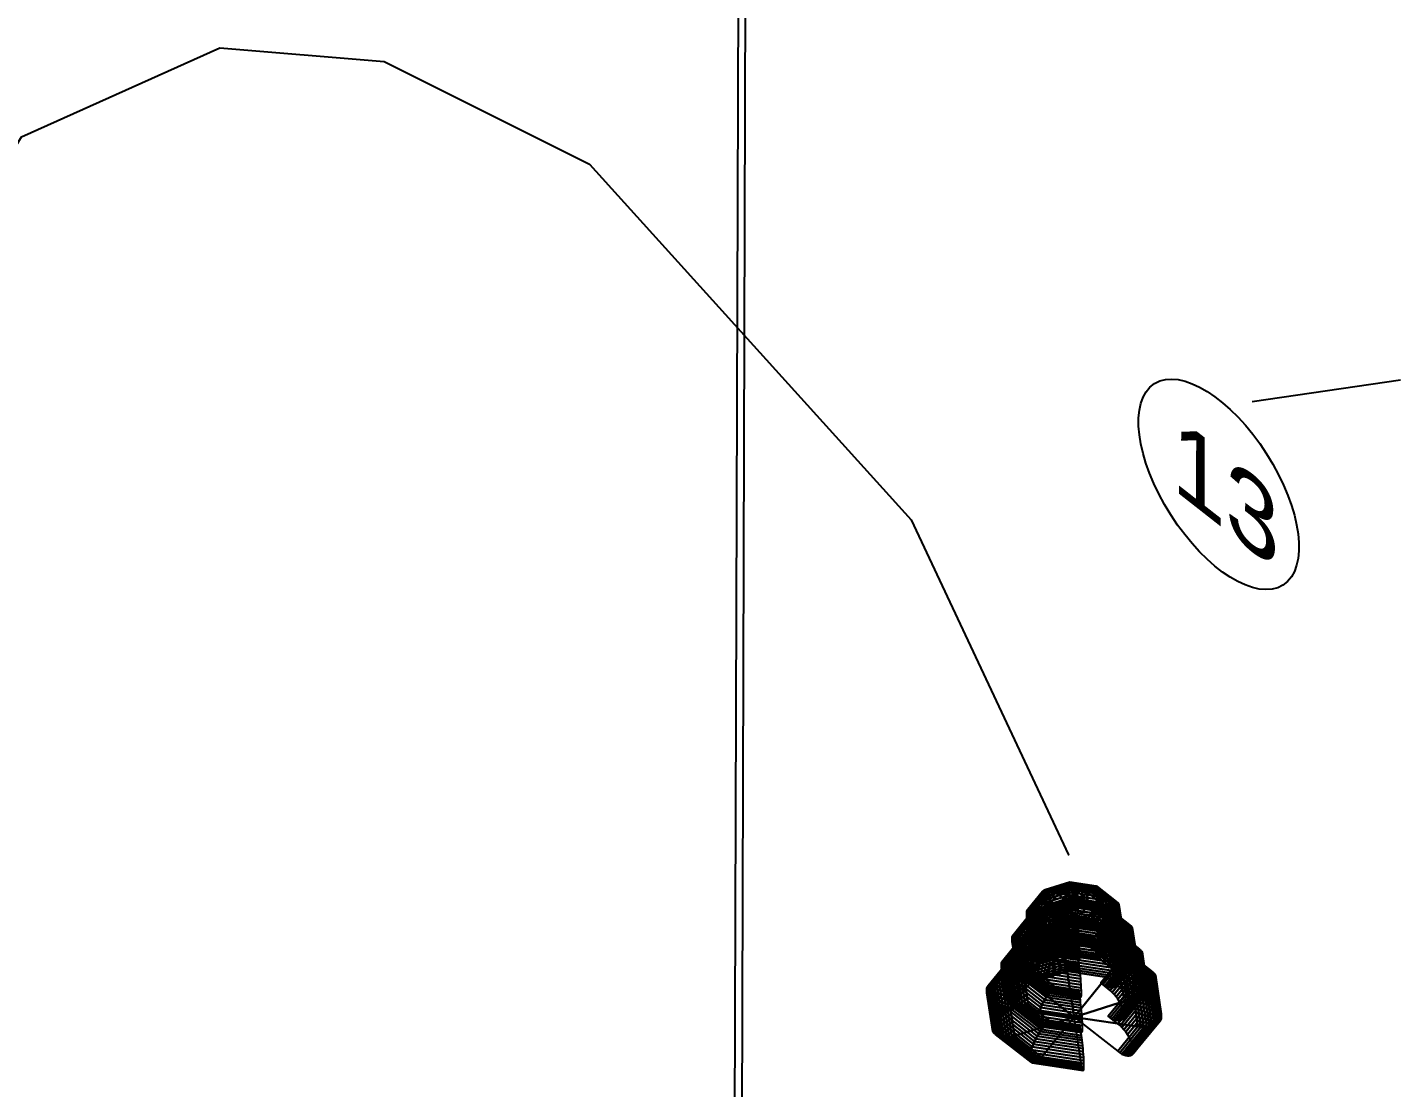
# Model space of a CAD drawing. Extents: x 268 to 383, y 668 to 793.
# Drawn here: x 277.528 to 280.078, y 680.176 to 682.144 of the extents above; entities that cross this region are included whole.
import ezdxf

# ---------------------------------------------------------------- set-up
doc = ezdxf.new("R2010")
doc.units = 0
doc.header["$LTSCALE"] = 0.5
doc.header["$MEASUREMENT"] = 0
doc.layers.get('0').update_dxf_attribs({"linetype": 'CONTINUOUS'})
for name, color, linetype in [('P02', 1, 'CONTINUOUS'), ('P03', 5, 'CONTINUOUS'), ('P04', 7, 'CONTINUOUS')]:
    doc.layers.add(name, color=color, linetype=linetype)

# ---------------------------------------------------------------- blocks, each defined once
blk = doc.blocks.new('*U44')
at = {"color": 3}
for p, q in [((3.2067, 12.1103), (3.2067, 12.1103, 6)), ((3.4067, 11.9103), (3.4067, 11.9103, 6))]:
    blk.add_line(p, q, dxfattribs=at)
blk = doc.blocks.new('2')
at = {"layer": 'P03', "extrusion": (-0.741602, -0.473162, 0.475546)}
for points, elevation in [([(-46.236, 134.333), (-48.732, 144.973), (-48.141, 153.374), (-46.287, 158.494), (-42.63, 163.098), (-33.85, 166.217), (-27.031, 164.36), (-27.031, 164.36)], 52.741), ([(-31.147, 6.837), (-32.287, 1.49)], -43.715)]:
    blk.add_lwpolyline(points, dxfattribs=dict(at, elevation=elevation))
at = {"layer": 'P04', "extrusion": (-0.741602, -0.473162, 0.475546), "elevation": -29.064}
blk.add_lwpolyline([(-26.384, 12.544), (-26.22, 12.666), (-25.985, 12.348)], dxfattribs=at)
at = {"layer": 'P04', "color": 5, "extrusion": (-0.741602, -0.473162, 0.475546)}
blk.add_circle((-31.33, 119.955, 21.855), 2.219, dxfattribs=at)
at = {"layer": 'P04', "color": 3, "extrusion": (0.002275, 0.707103, 0.707107), "xscale": 10, "yscale": 10, "zscale": 10, "rotation": 132.2621201352395}
blk.add_blockref('*U44', (105.127, -3.589, -22.5), dxfattribs=at)
at = {"layer": 'P04', "color": 5, "extrusion": (-0.741602, -0.473162, 0.475546)}
blk.add_text('13', height=2, rotation=36.5043, dxfattribs=at).set_placement((-31.742, 118.329, 21.855))
at = {"layer": 'P04', "color": 5}
mesh = blk.add_polymesh((9, 9), dxfattribs=at)
for k, corner in enumerate([(12.839, 38.065, -3.115), (12.869, 38.065, -3.067), (12.896, 38.072, -3.019), (12.92, 38.083, -2.969), (12.941, 38.101, -2.92), (12.958, 38.123, -2.871), (12.958, 38.218, -2.777), (12.941, 38.267, -2.754), (12.921, 38.316, -2.737), (13.063, 38.341, -3.392), (13.107, 38.358, -3.361), (13.147, 38.38, -3.328), (13.182, 38.405, -3.292), (13.212, 38.434, -3.254), (13.236, 38.466, -3.215), (13.237, 38.561, -3.121), (13.213, 38.6, -3.088), (13.183, 38.638, -3.06), (13.015, 38.658, -3.708), (13.056, 38.695, -3.697), (13.093, 38.734, -3.682), (13.126, 38.775, -3.662), (13.154, 38.817, -3.637), (13.177, 38.86, -3.609), (13.177, 38.954, -3.514), (13.154, 38.983, -3.471), (13.127, 39.008, -3.429), (12.713, 38.895, -3.944), (12.735, 38.946, -3.948), (12.755, 38.999, -3.945), (12.773, 39.051, -3.937), (12.789, 39.103, -3.922), (12.801, 39.154, -3.902), (12.801, 39.249, -3.807), (12.789, 39.269, -3.756), (12.774, 39.284, -3.704), (12.272, 38.961, -4.009), (12.267, 39.017, -4.017), (12.263, 39.073, -4.018), (12.259, 39.128, -4.012), (12.256, 39.183, -4), (12.253, 39.236, -3.982), (12.254, 39.331, -3.888), (12.256, 39.349, -3.835), (12.26, 39.361, -3.78), (11.86, 38.831, -3.878), (11.83, 38.879, -3.878), (11.803, 38.928, -3.871), (11.779, 38.977, -3.86), (11.759, 39.027, -3.842), (11.742, 39.075, -3.819), (11.743, 39.17, -3.725), (11.759, 39.192, -3.676), (11.78, 39.21, -3.627), (11.636, 38.556, -3.601), (11.592, 38.586, -3.584), (11.552, 38.619, -3.562), (11.517, 38.655, -3.537), (11.488, 38.693, -3.508), (11.464, 38.732, -3.476), (11.464, 38.827, -3.381), (11.488, 38.859, -3.342), (11.518, 38.888, -3.304), (11.684, 38.239, -3.285), (11.643, 38.25, -3.248), (11.606, 38.265, -3.208), (11.574, 38.286, -3.167), (11.546, 38.31, -3.125), (11.523, 38.339, -3.082), (11.524, 38.433, -2.988), (11.546, 38.476, -2.959), (11.574, 38.518, -2.935), (11.986, 38.002, -3.049), (11.964, 37.998, -2.997), (11.944, 38.001, -2.945), (11.926, 38.009, -2.892), (11.911, 38.024, -2.84), (11.899, 38.045, -2.789), (11.899, 38.139, -2.695), (11.912, 38.19, -2.674), (11.927, 38.242, -2.66)]):
    mesh.set_mesh_vertex(divmod(k, 9), corner)
mesh = blk.add_polymesh((9, 9), dxfattribs=at)
for k, corner in enumerate([(12.921, 38.316, -2.737), (12.897, 38.365, -2.725), (12.87, 38.414, -2.719), (12.84, 38.462, -2.718), (12.807, 38.507, -2.724), (12.773, 38.55, -2.735), (12.737, 38.59, -2.752), (12.7, 38.626, -2.774), (12.662, 38.658, -2.801), (13.183, 38.638, -3.06), (13.148, 38.674, -3.034), (13.108, 38.707, -3.012), (13.064, 38.738, -2.995), (13.017, 38.765, -2.982), (12.966, 38.788, -2.974), (12.914, 38.808, -2.97), (12.86, 38.823, -2.971), (12.805, 38.833, -2.977), (13.127, 39.008, -3.429), (13.094, 39.028, -3.388), (13.057, 39.044, -3.349), (13.016, 39.055, -3.312), (12.972, 39.061, -3.278), (12.925, 39.062, -3.247), (12.935, 39.011, -3.174), (12.884, 39.002, -3.151), (12.833, 38.989, -3.132), (12.774, 39.284, -3.704), (12.756, 39.292, -3.651), (12.736, 39.295, -3.599), (12.714, 39.291, -3.548), (12.69, 39.282, -3.498), (12.664, 39.266, -3.45), (12.637, 39.244, -3.406), (12.61, 39.217, -3.365), (12.582, 39.185, -3.328), (12.26, 39.361, -3.78), (12.264, 39.366, -3.724), (12.268, 39.365, -3.668), (12.273, 39.358, -3.612), (12.278, 39.343, -3.558), (12.284, 39.323, -3.506), (12.289, 39.297, -3.457), (12.295, 39.265, -3.411), (12.301, 39.228, -3.369), (11.78, 39.21, -3.627), (11.804, 39.222, -3.578), (11.831, 39.228, -3.529), (11.862, 39.228, -3.481), (11.894, 39.222, -3.436), (11.929, 39.211, -3.393), (11.965, 39.194, -3.354), (12.002, 39.172, -3.318), (12.04, 39.145, -3.286), (11.518, 38.888, -3.304), (11.553, 38.913, -3.268), (11.593, 38.935, -3.235), (11.637, 38.952, -3.205), (11.685, 38.965, -3.178), (11.735, 38.973, -3.155), (11.788, 38.977, -3.135), (11.842, 38.976, -3.12), (11.897, 38.97, -3.11), (11.574, 38.518, -2.935), (11.607, 38.559, -2.915), (11.644, 38.598, -2.899), (11.685, 38.635, -2.888), (11.73, 38.669, -2.882), (11.777, 38.7, -2.881), (11.826, 38.727, -2.885), (11.877, 38.75, -2.895), (11.928, 38.768, -2.909), (11.927, 38.242, -2.66), (11.945, 38.295, -2.651), (11.965, 38.347, -2.649), (11.988, 38.398, -2.652), (12.012, 38.448, -2.662), (12.038, 38.495, -2.678), (12.123, 38.494, -2.653), (12.151, 38.535, -2.68), (12.179, 38.571, -2.713)]):
    mesh.set_mesh_vertex(divmod(k, 9), corner)
at = {"layer": 'P04'}
mesh = blk.add_polymesh((10, 3), dxfattribs=dict(at, m_close=True))
for k, corner in enumerate([(12.528, 38.816, -2.959), (12.529, 39.096, -2.679), (12.392, 39.203, -2.786), (12.411, 38.779, -2.921), (12.412, 39.059, -2.642), (12.39, 39.202, -2.786), (12.285, 38.798, -2.94), (12.286, 39.078, -2.661), (12.388, 39.203, -2.786), (12.199, 38.866, -3.007), (12.2, 39.145, -2.728), (12.387, 39.204, -2.787), (12.185, 38.956, -3.097), (12.186, 39.235, -2.818), (12.386, 39.205, -2.789), (12.249, 39.035, -3.176), (12.25, 39.314, -2.897), (12.387, 39.207, -2.79), (12.366, 39.072, -3.214), (12.367, 39.351, -2.934), (12.389, 39.207, -2.79), (12.492, 39.053, -3.195), (12.493, 39.332, -2.916), (12.391, 39.207, -2.79), (12.578, 38.985, -3.128), (12.579, 39.265, -2.849), (12.393, 39.206, -2.789), (12.592, 38.895, -3.038), (12.593, 39.174, -2.758), (12.393, 39.204, -2.788)]):
    mesh.set_mesh_vertex(divmod(k, 3), corner)
at = {"layer": 'P04', "color": 5}
mesh = blk.add_polymesh((9, 9), dxfattribs=at)
for k, corner in enumerate([(13.14, 37.564, -3.143), (13.123, 37.613, -3.121), (13.103, 37.662, -3.103), (13.079, 37.712, -3.092), (13.052, 37.761, -3.085), (13.022, 37.808, -3.085), (12.989, 37.854, -3.09), (12.955, 37.897, -3.101), (12.919, 37.936, -3.118), (13.503, 38.011, -3.591), (13.479, 38.05, -3.559), (13.449, 38.088, -3.53), (13.414, 38.124, -3.504), (13.374, 38.157, -3.483), (13.33, 38.188, -3.465), (13.283, 38.215, -3.452), (13.232, 38.238, -3.444), (13.18, 38.258, -3.44), (13.425, 38.523, -4.103), (13.402, 38.552, -4.06), (13.375, 38.576, -4.018), (13.342, 38.597, -3.977), (13.305, 38.612, -3.938), (13.264, 38.623, -3.901), (13.22, 38.629, -3.867), (13.173, 38.631, -3.836), (13.124, 38.627, -3.809), (12.936, 38.906, -4.485), (12.924, 38.927, -4.434), (12.909, 38.941, -4.382), (12.891, 38.95, -4.329), (12.871, 38.953, -4.277), (12.848, 38.949, -4.225), (12.824, 38.939, -4.175), (12.799, 38.924, -4.128), (12.772, 38.902, -4.083), (12.223, 39.013, -4.59), (12.225, 39.032, -4.536), (12.229, 39.044, -4.482), (12.233, 39.049, -4.426), (12.237, 39.048, -4.37), (12.242, 39.04, -4.314), (12.247, 39.026, -4.26), (12.253, 39.006, -4.208), (12.259, 38.979, -4.159), (11.558, 38.804, -4.378), (11.574, 38.826, -4.329), (11.595, 38.844, -4.28), (11.619, 38.856, -4.23), (11.646, 38.862, -4.182), (11.677, 38.862, -4.134), (11.709, 38.856, -4.089), (11.744, 38.845, -4.046), (11.78, 38.828, -4.006), (11.195, 38.357, -3.93), (11.219, 38.389, -3.891), (11.249, 38.418, -3.853), (11.284, 38.444, -3.818), (11.324, 38.465, -3.784), (11.368, 38.482, -3.754), (11.416, 38.495, -3.727), (11.466, 38.504, -3.704), (11.519, 38.507, -3.684), (11.272, 37.845, -3.418), (11.295, 37.888, -3.389), (11.323, 37.93, -3.365), (11.356, 37.971, -3.345), (11.393, 38.01, -3.329), (11.434, 38.047, -3.318), (11.479, 38.081, -3.312), (11.526, 38.111, -3.312), (11.575, 38.138, -3.316), (11.761, 37.462, -3.037), (11.774, 37.513, -3.016), (11.789, 37.565, -3.001), (11.807, 37.617, -2.993), (11.827, 37.67, -2.99), (11.85, 37.721, -2.994), (11.874, 37.771, -3.004), (11.9, 37.818, -3.02), (11.927, 37.863, -3.041)]):
    mesh.set_mesh_vertex(divmod(k, 9), corner)
mesh = blk.add_polymesh((9, 2), dxfattribs=at)
for k, corner in enumerate([(12.662, 38.658, -2.801), (12.351, 38.901, -3.043), (12.805, 38.833, -2.977), (12.351, 38.901, -3.043), (12.833, 38.989, -3.132), (12.351, 38.901, -3.043), (12.582, 39.185, -3.328), (12.351, 38.901, -3.043), (12.301, 39.228, -3.369), (12.351, 38.901, -3.043), (12.04, 39.145, -3.286), (12.351, 38.901, -3.043), (11.897, 38.97, -3.11), (12.351, 38.901, -3.043), (11.928, 38.768, -2.909), (12.351, 38.901, -3.043), (12.179, 38.571, -2.713), (12.351, 38.901, -3.043)]):
    mesh.set_mesh_vertex(divmod(k, 2), corner)
mesh = blk.add_polymesh((9, 9), dxfattribs=at)
for k, corner in enumerate([(12.953, 37.429, -3.57), (12.988, 37.417, -3.527), (13.02, 37.412, -3.481), (13.051, 37.412, -3.434), (13.078, 37.418, -3.385), (13.102, 37.43, -3.336), (13.123, 37.447, -3.287), (13.139, 37.47, -3.238), (13.14, 37.564, -3.143), (13.231, 37.77, -3.912), (13.281, 37.778, -3.889), (13.329, 37.791, -3.862), (13.373, 37.809, -3.832), (13.413, 37.83, -3.798), (13.448, 37.855, -3.762), (13.478, 37.884, -3.725), (13.502, 37.916, -3.685), (13.503, 38.011, -3.591), (13.171, 38.162, -4.304), (13.218, 38.193, -4.303), (13.263, 38.227, -4.297), (13.304, 38.264, -4.287), (13.341, 38.303, -4.271), (13.374, 38.344, -4.251), (13.402, 38.386, -4.226), (13.425, 38.429, -4.198), (13.425, 38.523, -4.103), (12.797, 38.455, -4.596), (12.823, 38.503, -4.612), (12.847, 38.553, -4.622), (12.87, 38.604, -4.625), (12.89, 38.656, -4.623), (12.908, 38.709, -4.614), (12.923, 38.761, -4.6), (12.936, 38.812, -4.579), (12.936, 38.906, -4.485), (12.251, 38.537, -4.676), (12.246, 38.59, -4.697), (12.241, 38.644, -4.711), (12.236, 38.699, -4.719), (12.232, 38.755, -4.72), (12.228, 38.811, -4.714), (12.225, 38.866, -4.702), (12.222, 38.919, -4.684), (12.223, 39.013, -4.59), (11.742, 38.377, -4.514), (11.708, 38.42, -4.525), (11.675, 38.465, -4.531), (11.645, 38.513, -4.53), (11.618, 38.562, -4.524), (11.594, 38.611, -4.512), (11.574, 38.661, -4.495), (11.557, 38.709, -4.472), (11.558, 38.804, -4.378), (11.465, 38.035, -4.172), (11.414, 38.059, -4.163), (11.367, 38.086, -4.15), (11.323, 38.116, -4.133), (11.283, 38.15, -4.111), (11.248, 38.186, -4.086), (11.218, 38.224, -4.057), (11.194, 38.263, -4.025), (11.195, 38.357, -3.93), (11.524, 37.643, -3.78), (11.477, 37.644, -3.749), (11.433, 37.65, -3.715), (11.392, 37.661, -3.678), (11.355, 37.677, -3.639), (11.322, 37.697, -3.598), (11.295, 37.722, -3.555), (11.272, 37.75, -3.512), (11.272, 37.845, -3.418), (11.898, 37.35, -3.488), (11.873, 37.334, -3.44), (11.849, 37.325, -3.391), (11.826, 37.321, -3.339), (11.806, 37.324, -3.287), (11.788, 37.332, -3.234), (11.773, 37.347, -3.182), (11.761, 37.367, -3.131), (11.761, 37.462, -3.037)]):
    mesh.set_mesh_vertex(divmod(k, 9), corner)
mesh = blk.add_polymesh((9, 9), dxfattribs=at)
for k, corner in enumerate([(12.919, 37.936, -3.118), (12.882, 37.972, -3.14), (12.844, 38.004, -3.167), (12.66, 38.148, -3.31), (12.698, 38.121, -3.279), (12.735, 38.099, -3.243), (12.771, 38.082, -3.203), (12.806, 38.071, -3.16), (12.839, 38.065, -3.115), (13.18, 38.258, -3.44), (13.126, 38.273, -3.441), (13.071, 38.283, -3.447), (12.803, 38.324, -3.486), (12.858, 38.318, -3.476), (12.912, 38.316, -3.461), (12.965, 38.32, -3.442), (13.015, 38.328, -3.418), (13.063, 38.341, -3.392), (13.124, 38.627, -3.809), (13.073, 38.618, -3.786), (13.022, 38.604, -3.767), (12.773, 38.525, -3.688), (12.824, 38.544, -3.702), (12.874, 38.566, -3.711), (12.923, 38.593, -3.715), (12.971, 38.624, -3.714), (13.015, 38.658, -3.708), (12.772, 38.902, -4.083), (12.744, 38.875, -4.042), (12.716, 38.843, -4.006), (12.58, 38.676, -3.838), (12.608, 38.712, -3.87), (12.636, 38.753, -3.897), (12.663, 38.798, -3.918), (12.688, 38.845, -3.934), (12.713, 38.895, -3.944), (12.259, 38.979, -4.159), (12.265, 38.947, -4.113), (12.271, 38.91, -4.071), (12.3, 38.718, -3.879), (12.294, 38.76, -3.916), (12.288, 38.805, -3.948), (12.282, 38.855, -3.974), (12.277, 38.907, -3.995), (12.272, 38.961, -4.009), (11.78, 38.828, -4.006), (11.817, 38.806, -3.971), (11.855, 38.779, -3.939), (12.038, 38.635, -3.796), (12.001, 38.667, -3.823), (11.963, 38.703, -3.845), (11.927, 38.743, -3.861), (11.893, 38.786, -3.873), (11.86, 38.831, -3.878), (11.519, 38.507, -3.684), (11.573, 38.506, -3.669), (11.628, 38.5, -3.659), (11.895, 38.46, -3.62), (11.841, 38.47, -3.625), (11.786, 38.486, -3.626), (11.734, 38.505, -3.623), (11.683, 38.528, -3.614), (11.636, 38.556, -3.601), (11.575, 38.138, -3.316), (11.625, 38.161, -3.325), (11.677, 38.18, -3.339), (11.926, 38.258, -3.418), (11.875, 38.245, -3.4), (11.824, 38.236, -3.377), (11.775, 38.232, -3.349), (11.728, 38.233, -3.319), (11.684, 38.239, -3.285), (11.927, 37.863, -3.041), (11.954, 37.904, -3.068), (11.982, 37.94, -3.1), (12.118, 38.108, -3.268), (12.09, 38.076, -3.231), (12.063, 38.049, -3.191), (12.036, 38.027, -3.146), (12.011, 38.012, -3.099), (11.986, 38.002, -3.049)]):
    mesh.set_mesh_vertex(divmod(k, 9), corner)
mesh = blk.add_polymesh((2, 2), dxfattribs=at)
for k, corner in enumerate([(12.179, 38.571, -2.713), (12.351, 38.901, -3.043), (12.401, 38.575, -2.717), (12.351, 38.901, -3.043)]):
    mesh.set_mesh_vertex(divmod(k, 2), corner)
mesh = blk.add_polymesh((9, 9), dxfattribs=at)
for k, corner in enumerate([(13.256, 36.832, -3.691), (13.273, 36.854, -3.642), (13.273, 36.949, -3.548), (13.257, 36.997, -3.525), (13.236, 37.047, -3.508), (13.213, 37.096, -3.496), (13.185, 37.145, -3.49), (13.155, 37.193, -3.489), (13.123, 37.238, -3.495), (13.674, 37.345, -4.205), (13.698, 37.377, -4.166), (13.698, 37.471, -4.072), (13.674, 37.511, -4.04), (13.644, 37.549, -4.011), (13.609, 37.584, -3.985), (13.57, 37.618, -3.964), (13.526, 37.648, -3.946), (13.478, 37.675, -3.933), (13.584, 37.934, -4.795), (13.607, 37.977, -4.766), (13.607, 38.072, -4.672), (13.585, 38.1, -4.629), (13.557, 38.125, -4.586), (13.524, 38.145, -4.545), (13.487, 38.161, -4.506), (13.446, 38.172, -4.469), (13.402, 38.178, -4.435), (13.022, 38.375, -5.233), (13.034, 38.425, -5.213), (13.035, 38.52, -5.118), (13.022, 38.54, -5.067), (13.007, 38.555, -5.015), (12.99, 38.564, -4.963), (12.969, 38.566, -4.91), (12.947, 38.563, -4.859), (12.923, 38.553, -4.809), (12.202, 38.498, -5.354), (12.199, 38.551, -5.335), (12.2, 38.645, -5.241), (12.202, 38.664, -5.188), (12.206, 38.676, -5.133), (12.21, 38.681, -5.077), (12.214, 38.68, -5.021), (12.219, 38.672, -4.966), (12.224, 38.658, -4.912), (11.437, 38.257, -5.11), (11.42, 38.305, -5.087), (11.421, 38.4, -4.993), (11.437, 38.423, -4.944), (11.458, 38.44, -4.895), (11.482, 38.452, -4.846), (11.51, 38.458, -4.797), (11.54, 38.458, -4.75), (11.572, 38.453, -4.704), (11.02, 37.744, -4.596), (10.995, 37.783, -4.564), (10.996, 37.877, -4.469), (11.02, 37.909, -4.43), (11.05, 37.938, -4.392), (11.085, 37.964, -4.356), (11.125, 37.985, -4.323), (11.169, 38.002, -4.293), (11.217, 38.015, -4.266), (11.109, 37.154, -4.007), (11.087, 37.183, -3.964), (11.087, 37.277, -3.869), (11.11, 37.32, -3.841), (11.138, 37.362, -3.816), (11.17, 37.403, -3.796), (11.208, 37.442, -3.78), (11.249, 37.479, -3.77), (11.293, 37.513, -3.764), (11.671, 36.714, -3.568), (11.659, 36.734, -3.517), (11.659, 36.829, -3.423), (11.672, 36.88, -3.402), (11.687, 36.932, -3.387), (11.705, 36.984, -3.379), (11.725, 37.037, -3.376), (11.748, 37.088, -3.38), (11.772, 37.138, -3.39)]):
    mesh.set_mesh_vertex(divmod(k, 9), corner)
mesh = blk.add_polymesh((9, 9), dxfattribs=at)
for k, corner in enumerate([(13.123, 37.238, -3.495), (13.088, 37.281, -3.506), (13.052, 37.321, -3.522), (13.015, 37.357, -3.544), (12.977, 37.389, -3.571), (12.842, 37.495, -3.677), (12.88, 37.467, -3.645), (12.917, 37.445, -3.609), (12.953, 37.429, -3.57), (13.478, 37.675, -3.933), (13.428, 37.699, -3.925), (13.375, 37.718, -3.921), (13.321, 37.733, -3.922), (13.266, 37.744, -3.928), (13.069, 37.774, -3.957), (13.124, 37.768, -3.946), (13.178, 37.767, -3.931), (13.231, 37.77, -3.912), (13.402, 38.178, -4.435), (13.355, 38.179, -4.404), (13.306, 38.175, -4.377), (13.256, 38.166, -4.354), (13.204, 38.152, -4.336), (13.02, 38.094, -4.277), (13.072, 38.112, -4.291), (13.122, 38.135, -4.3), (13.171, 38.162, -4.304), (12.923, 38.553, -4.809), (12.897, 38.537, -4.761), (12.871, 38.516, -4.717), (12.843, 38.489, -4.676), (12.815, 38.457, -4.639), (12.715, 38.333, -4.515), (12.743, 38.37, -4.548), (12.77, 38.411, -4.575), (12.797, 38.455, -4.596), (12.224, 38.658, -4.912), (12.23, 38.638, -4.86), (12.235, 38.611, -4.81), (12.241, 38.579, -4.764), (12.247, 38.542, -4.723), (12.269, 38.4, -4.581), (12.263, 38.442, -4.618), (12.257, 38.488, -4.65), (12.251, 38.537, -4.676), (11.572, 38.453, -4.704), (11.607, 38.441, -4.661), (11.643, 38.425, -4.622), (11.68, 38.402, -4.586), (11.718, 38.375, -4.554), (11.853, 38.269, -4.449), (11.815, 38.301, -4.476), (11.778, 38.337, -4.498), (11.742, 38.377, -4.514), (11.217, 38.015, -4.266), (11.267, 38.023, -4.242), (11.32, 38.027, -4.223), (11.374, 38.026, -4.208), (11.429, 38.02, -4.198), (11.626, 37.99, -4.169), (11.571, 38.001, -4.175), (11.517, 38.016, -4.176), (11.465, 38.035, -4.172), (11.293, 37.513, -3.764), (11.34, 37.544, -3.763), (11.389, 37.571, -3.767), (11.44, 37.594, -3.776), (11.491, 37.612, -3.79), (11.675, 37.67, -3.849), (11.624, 37.656, -3.83), (11.573, 37.647, -3.807), (11.524, 37.643, -3.78), (11.772, 37.138, -3.39), (11.798, 37.185, -3.406), (11.825, 37.23, -3.427), (11.852, 37.27, -3.454), (11.88, 37.307, -3.486), (11.981, 37.431, -3.61), (11.953, 37.398, -3.573), (11.925, 37.372, -3.532), (11.898, 37.35, -3.488)]):
    mesh.set_mesh_vertex(divmod(k, 9), corner)
mesh = blk.add_polymesh((2, 9), dxfattribs=at)
for k, corner in enumerate([(11.927, 38.242, -2.66), (11.945, 38.295, -2.651), (11.965, 38.347, -2.649), (11.988, 38.398, -2.652), (12.012, 38.448, -2.662), (12.038, 38.495, -2.678), (12.123, 38.494, -2.653), (12.151, 38.535, -2.68), (12.179, 38.571, -2.713), (12.441, 38.165, -2.584), (12.438, 38.221, -2.579), (12.433, 38.277, -2.58), (12.429, 38.332, -2.587), (12.424, 38.386, -2.602), (12.418, 38.438, -2.622), (12.412, 38.488, -2.648), (12.406, 38.534, -2.68), (12.401, 38.575, -2.717)]):
    mesh.set_mesh_vertex(divmod(k, 9), corner)
mesh = blk.add_polymesh((9, 9), dxfattribs=at)
for k, corner in enumerate([(13.393, 36.149, -4.156), (13.418, 36.161, -4.107), (13.438, 36.178, -4.058), (13.455, 36.201, -4.009), (13.455, 36.295, -3.914), (13.439, 36.344, -3.892), (13.418, 36.393, -3.874), (13.394, 36.443, -3.862), (13.367, 36.492, -3.856), (13.874, 36.741, -4.749), (13.91, 36.766, -4.714), (13.94, 36.795, -4.676), (13.964, 36.827, -4.637), (13.964, 36.921, -4.542), (13.94, 36.961, -4.51), (13.91, 36.999, -4.481), (13.875, 37.035, -4.456), (13.836, 37.068, -4.434), (13.771, 37.42, -5.428), (13.804, 37.461, -5.408), (13.832, 37.503, -5.384), (13.855, 37.546, -5.355), (13.855, 37.64, -5.261), (13.833, 37.669, -5.218), (13.805, 37.694, -5.176), (13.772, 37.714, -5.135), (13.735, 37.73, -5.095), (13.123, 37.928, -5.934), (13.141, 37.98, -5.925), (13.156, 38.032, -5.911), (13.169, 38.083, -5.89), (13.169, 38.178, -5.796), (13.157, 38.198, -5.745), (13.142, 38.213, -5.693), (13.124, 38.222, -5.64), (13.104, 38.224, -5.588), (12.178, 38.07, -6.073), (12.174, 38.126, -6.068), (12.171, 38.18, -6.056), (12.168, 38.233, -6.037), (12.169, 38.328, -5.943), (12.171, 38.346, -5.89), (12.175, 38.358, -5.835), (12.179, 38.364, -5.779), (12.183, 38.362, -5.723), (11.296, 37.792, -5.792), (11.272, 37.841, -5.78), (11.252, 37.891, -5.763), (11.235, 37.939, -5.74), (11.236, 38.034, -5.646), (11.252, 38.057, -5.597), (11.273, 38.074, -5.548), (11.297, 38.086, -5.498), (11.324, 38.092, -5.45), (10.815, 37.2, -5.199), (10.78, 37.236, -5.174), (10.75, 37.274, -5.145), (10.726, 37.313, -5.113), (10.726, 37.408, -5.018), (10.751, 37.44, -4.979), (10.781, 37.469, -4.941), (10.816, 37.494, -4.905), (10.856, 37.516, -4.872), (10.918, 36.521, -4.52), (10.886, 36.541, -4.479), (10.858, 36.566, -4.437), (10.835, 36.594, -4.394), (10.836, 36.689, -4.299), (10.858, 36.732, -4.271), (10.886, 36.774, -4.246), (10.919, 36.815, -4.226), (10.956, 36.854, -4.211), (11.566, 36.013, -4.015), (11.549, 36.022, -3.962), (11.533, 36.037, -3.91), (11.521, 36.057, -3.859), (11.522, 36.152, -3.764), (11.534, 36.202, -3.744), (11.549, 36.254, -3.729), (11.567, 36.307, -3.721), (11.588, 36.359, -3.718)]):
    mesh.set_mesh_vertex(divmod(k, 9), corner)
mesh = blk.add_polymesh((9, 9), dxfattribs=at)
for k, corner in enumerate([(13.367, 36.492, -3.856), (13.337, 36.539, -3.856), (13.305, 36.585, -3.861), (13.27, 36.628, -3.872), (13.234, 36.667, -3.889), (13.197, 36.703, -3.911), (13.159, 36.735, -3.938), (12.976, 36.879, -4.081), (13.013, 36.852, -4.05), (13.836, 37.068, -4.434), (13.792, 37.098, -4.417), (13.744, 37.126, -4.404), (13.694, 37.149, -4.395), (13.641, 37.168, -4.391), (13.587, 37.183, -4.392), (13.532, 37.194, -4.398), (13.265, 37.234, -4.437), (13.32, 37.228, -4.427), (13.735, 37.73, -5.095), (13.694, 37.741, -5.058), (13.65, 37.747, -5.024), (13.603, 37.748, -4.993), (13.554, 37.744, -4.966), (13.504, 37.735, -4.943), (13.452, 37.721, -4.925), (13.203, 37.642, -4.845), (13.254, 37.661, -4.859), (13.104, 38.224, -5.588), (13.082, 38.22, -5.536), (13.058, 38.211, -5.487), (13.032, 38.195, -5.439), (13.005, 38.174, -5.394), (12.978, 38.147, -5.354), (12.95, 38.115, -5.317), (12.814, 37.947, -5.149), (12.841, 37.984, -5.181), (12.183, 38.362, -5.723), (12.188, 38.355, -5.668), (12.193, 38.341, -5.614), (12.199, 38.32, -5.561), (12.205, 38.294, -5.512), (12.211, 38.262, -5.466), (12.217, 38.225, -5.425), (12.246, 38.032, -5.232), (12.24, 38.074, -5.269), (11.324, 38.092, -5.45), (11.355, 38.092, -5.402), (11.387, 38.087, -5.357), (11.422, 38.075, -5.314), (11.458, 38.059, -5.274), (11.495, 38.036, -5.239), (11.533, 38.009, -5.207), (11.716, 37.866, -5.064), (11.679, 37.897, -5.091), (10.856, 37.516, -4.872), (10.9, 37.533, -4.842), (10.947, 37.546, -4.815), (10.998, 37.554, -4.791), (11.051, 37.558, -4.772), (11.105, 37.556, -4.757), (11.16, 37.55, -4.747), (11.427, 37.51, -4.708), (11.372, 37.521, -4.713), (10.956, 36.854, -4.211), (10.997, 36.891, -4.2), (11.042, 36.925, -4.194), (11.089, 36.955, -4.193), (11.138, 36.982, -4.197), (11.189, 37.005, -4.206), (11.24, 37.024, -4.22), (11.489, 37.102, -4.3), (11.438, 37.088, -4.281), (11.588, 36.359, -3.718), (11.61, 36.411, -3.722), (11.634, 36.461, -3.732), (11.66, 36.508, -3.748), (11.687, 36.552, -3.769), (11.714, 36.593, -3.796), (11.742, 36.63, -3.828), (11.879, 36.797, -3.996), (11.851, 36.765, -3.959)]):
    mesh.set_mesh_vertex(divmod(k, 9), corner)
mesh = blk.add_polymesh((9, 9), dxfattribs=at)
for k, corner in enumerate([(13.013, 36.852, -4.05), (13.051, 36.83, -4.014), (13.087, 36.813, -3.974), (13.121, 36.802, -3.931), (13.154, 36.796, -3.886), (13.184, 36.796, -3.838), (13.212, 36.803, -3.79), (13.236, 36.814, -3.74), (13.256, 36.832, -3.691), (13.32, 37.228, -4.427), (13.374, 37.227, -4.412), (13.427, 37.231, -4.393), (13.477, 37.239, -4.37), (13.525, 37.252, -4.343), (13.569, 37.269, -4.312), (13.609, 37.291, -4.279), (13.644, 37.316, -4.243), (13.674, 37.345, -4.205), (13.254, 37.661, -4.859), (13.304, 37.684, -4.868), (13.354, 37.711, -4.873), (13.401, 37.741, -4.872), (13.445, 37.775, -4.866), (13.486, 37.812, -4.855), (13.523, 37.851, -4.839), (13.556, 37.892, -4.819), (13.584, 37.934, -4.795), (12.841, 37.984, -5.181), (12.869, 38.025, -5.208), (12.896, 38.069, -5.23), (12.922, 38.116, -5.245), (12.946, 38.166, -5.255), (12.968, 38.218, -5.259), (12.989, 38.27, -5.256), (13.007, 38.323, -5.248), (13.022, 38.375, -5.233), (12.24, 38.074, -5.269), (12.234, 38.12, -5.301), (12.228, 38.169, -5.328), (12.223, 38.221, -5.348), (12.218, 38.276, -5.362), (12.213, 38.331, -5.37), (12.209, 38.387, -5.371), (12.205, 38.443, -5.366), (12.202, 38.498, -5.354), (11.679, 37.897, -5.091), (11.642, 37.933, -5.113), (11.606, 37.973, -5.129), (11.571, 38.016, -5.141), (11.538, 38.062, -5.146), (11.508, 38.109, -5.146), (11.481, 38.158, -5.139), (11.457, 38.207, -5.128), (11.437, 38.257, -5.11), (11.372, 37.521, -4.713), (11.318, 37.536, -4.714), (11.266, 37.555, -4.711), (11.215, 37.579, -4.702), (11.168, 37.606, -4.689), (11.124, 37.636, -4.672), (11.084, 37.67, -4.65), (11.049, 37.706, -4.625), (11.02, 37.744, -4.596), (11.438, 37.088, -4.281), (11.388, 37.079, -4.258), (11.339, 37.075, -4.231), (11.292, 37.077, -4.2), (11.247, 37.083, -4.166), (11.206, 37.094, -4.129), (11.169, 37.109, -4.09), (11.137, 37.13, -4.049), (11.109, 37.154, -4.007), (11.851, 36.765, -3.959), (11.823, 36.738, -3.918), (11.796, 36.717, -3.874), (11.771, 36.701, -3.826), (11.747, 36.691, -3.777), (11.724, 36.688, -3.725), (11.704, 36.69, -3.673), (11.686, 36.699, -3.62), (11.671, 36.714, -3.568)]):
    mesh.set_mesh_vertex(divmod(k, 9), corner)
mesh = blk.add_polymesh((9, 9), dxfattribs=at)
for k, corner in enumerate([(12.344, 36.863, -5.082), (13.158, 36.226, -4.448), (13.195, 36.198, -4.416), (13.232, 36.176, -4.38), (13.269, 36.159, -4.341), (13.303, 36.148, -4.298), (13.336, 36.143, -4.252), (13.366, 36.143, -4.205), (13.393, 36.149, -4.156), (12.344, 36.863, -5.082), (13.531, 36.684, -4.908), (13.586, 36.678, -4.897), (13.64, 36.677, -4.883), (13.693, 36.681, -4.863), (13.743, 36.689, -4.84), (13.791, 36.702, -4.813), (13.835, 36.719, -4.783), (13.874, 36.741, -4.749), (12.344, 36.863, -5.082), (13.451, 37.211, -5.434), (13.502, 37.23, -5.448), (13.552, 37.253, -5.458), (13.602, 37.279, -5.462), (13.649, 37.31, -5.461), (13.693, 37.344, -5.455), (13.734, 37.381, -5.444), (13.771, 37.42, -5.428), (12.344, 36.863, -5.082), (12.948, 37.605, -5.827), (12.976, 37.642, -5.859), (13.004, 37.682, -5.886), (13.03, 37.727, -5.907), (13.056, 37.774, -5.923), (13.08, 37.824, -5.933), (13.103, 37.875, -5.936), (13.123, 37.928, -5.934), (12.344, 36.863, -5.082), (12.215, 37.715, -5.934), (12.209, 37.757, -5.971), (12.203, 37.803, -6.003), (12.197, 37.852, -6.03), (12.192, 37.904, -6.05), (12.187, 37.958, -6.064), (12.182, 38.014, -6.072), (12.178, 38.07, -6.073), (12.344, 36.863, -5.082), (11.531, 37.5, -5.717), (11.494, 37.531, -5.744), (11.456, 37.567, -5.766), (11.42, 37.607, -5.782), (11.386, 37.65, -5.793), (11.353, 37.696, -5.799), (11.323, 37.743, -5.798), (11.296, 37.792, -5.792), (12.344, 36.863, -5.082), (11.158, 37.041, -5.257), (11.103, 37.051, -5.262), (11.049, 37.066, -5.263), (10.996, 37.086, -5.26), (10.946, 37.109, -5.251), (10.899, 37.136, -5.238), (10.855, 37.167, -5.221), (10.815, 37.2, -5.199), (12.344, 36.863, -5.082), (11.238, 36.514, -4.73), (11.187, 36.5, -4.711), (11.136, 36.491, -4.688), (11.087, 36.487, -4.661), (11.04, 36.488, -4.63), (10.996, 36.494, -4.596), (10.955, 36.505, -4.559), (10.918, 36.521, -4.52), (12.344, 36.863, -5.082), (11.741, 36.12, -4.338), (11.713, 36.088, -4.301), (11.685, 36.061, -4.26), (11.658, 36.04, -4.216), (11.633, 36.024, -4.168), (11.609, 36.014, -4.118), (11.586, 36.011, -4.067), (11.566, 36.013, -4.015)]):
    mesh.set_mesh_vertex(divmod(k, 9), corner)
mesh = blk.add_polymesh((2, 9), dxfattribs=at)
for k, corner in enumerate([(11.986, 38.002, -3.049), (11.964, 37.998, -2.997), (11.944, 38.001, -2.945), (11.926, 38.009, -2.892), (11.911, 38.024, -2.84), (11.899, 38.045, -2.789), (11.899, 38.139, -2.695), (11.912, 38.19, -2.674), (11.927, 38.242, -2.66), (12.427, 37.936, -2.984), (12.432, 37.928, -2.928), (12.437, 37.927, -2.872), (12.441, 37.932, -2.817), (12.444, 37.944, -2.762), (12.447, 37.962, -2.709), (12.447, 38.057, -2.614), (12.445, 38.11, -2.596), (12.441, 38.165, -2.584)]):
    mesh.set_mesh_vertex(divmod(k, 9), corner)
mesh = blk.add_polymesh((2, 9), dxfattribs=at)
for k, corner in enumerate([(11.927, 37.863, -3.041), (11.954, 37.904, -3.068), (11.982, 37.94, -3.1), (12.118, 38.108, -3.268), (12.09, 38.076, -3.231), (12.063, 38.049, -3.191), (12.036, 38.027, -3.146), (12.011, 38.012, -3.099), (11.986, 38.002, -3.049), (12.44, 37.786, -2.966), (12.434, 37.831, -2.998), (12.428, 37.873, -3.035), (12.399, 38.066, -3.227), (12.405, 38.028, -3.185), (12.411, 37.996, -3.139), (12.417, 37.97, -3.09), (12.422, 37.95, -3.038), (12.427, 37.936, -2.984)]):
    mesh.set_mesh_vertex(divmod(k, 9), corner)
mesh = blk.add_polymesh((2, 9), dxfattribs=at)
for k, corner in enumerate([(11.761, 37.462, -3.037), (11.774, 37.513, -3.016), (11.789, 37.565, -3.001), (11.807, 37.617, -2.993), (11.827, 37.67, -2.99), (11.85, 37.721, -2.994), (11.874, 37.771, -3.004), (11.9, 37.818, -3.02), (11.927, 37.863, -3.041), (12.475, 37.355, -2.932), (12.472, 37.408, -2.913), (12.469, 37.463, -2.902), (12.465, 37.519, -2.896), (12.461, 37.575, -2.897), (12.456, 37.63, -2.905), (12.451, 37.684, -2.919), (12.446, 37.736, -2.939), (12.44, 37.786, -2.966)]):
    mesh.set_mesh_vertex(divmod(k, 9), corner)
mesh = blk.add_polymesh((2, 9), dxfattribs=at)
for k, corner in enumerate([(11.898, 37.35, -3.488), (11.873, 37.334, -3.44), (11.849, 37.325, -3.391), (11.826, 37.321, -3.339), (11.806, 37.324, -3.287), (11.788, 37.332, -3.234), (11.773, 37.347, -3.182), (11.761, 37.367, -3.131), (11.761, 37.462, -3.037), (12.444, 37.268, -3.408), (12.45, 37.248, -3.356), (12.455, 37.234, -3.301), (12.46, 37.226, -3.246), (12.464, 37.225, -3.19), (12.468, 37.23, -3.134), (12.472, 37.242, -3.079), (12.474, 37.26, -3.026), (12.475, 37.355, -2.932)]):
    mesh.set_mesh_vertex(divmod(k, 9), corner)
mesh = blk.add_polymesh((2, 9), dxfattribs=at)
for k, corner in enumerate([(11.772, 37.138, -3.39), (11.798, 37.185, -3.406), (11.825, 37.23, -3.427), (11.852, 37.27, -3.454), (11.88, 37.307, -3.486), (11.981, 37.431, -3.61), (11.953, 37.398, -3.573), (11.925, 37.372, -3.532), (11.898, 37.35, -3.488), (12.471, 37.033, -3.287), (12.466, 37.085, -3.308), (12.46, 37.134, -3.334), (12.454, 37.18, -3.366), (12.448, 37.222, -3.403), (12.426, 37.364, -3.545), (12.432, 37.326, -3.503), (12.438, 37.294, -3.457), (12.444, 37.268, -3.408)]):
    mesh.set_mesh_vertex(divmod(k, 9), corner)
mesh = blk.add_polymesh((2, 9), dxfattribs=at)
for k, corner in enumerate([(11.671, 36.714, -3.568), (11.659, 36.734, -3.517), (11.659, 36.829, -3.423), (11.672, 36.88, -3.402), (11.687, 36.932, -3.387), (11.705, 36.984, -3.379), (11.725, 37.037, -3.376), (11.748, 37.088, -3.38), (11.772, 37.138, -3.39), (12.491, 36.591, -3.447), (12.494, 36.609, -3.394), (12.495, 36.703, -3.3), (12.492, 36.756, -3.282), (12.489, 36.811, -3.27), (12.485, 36.867, -3.264), (12.481, 36.923, -3.265), (12.476, 36.979, -3.273), (12.471, 37.033, -3.287)]):
    mesh.set_mesh_vertex(divmod(k, 9), corner)
mesh = blk.add_polymesh((2, 9), dxfattribs=at)
for k, corner in enumerate([(12.344, 36.863, -5.082), (11.741, 36.12, -4.338), (11.713, 36.088, -4.301), (11.685, 36.061, -4.26), (11.658, 36.04, -4.216), (11.633, 36.024, -4.168), (11.609, 36.014, -4.118), (11.586, 36.011, -4.067), (11.566, 36.013, -4.015), (12.344, 36.863, -5.082), (12.474, 36.01, -4.23), (12.48, 35.973, -4.188), (12.486, 35.941, -4.143), (12.492, 35.915, -4.093), (12.497, 35.894, -4.041), (12.502, 35.88, -3.987), (12.507, 35.872, -3.932), (12.512, 35.871, -3.876)]):
    mesh.set_mesh_vertex(divmod(k, 9), corner)
mesh = blk.add_polymesh((2, 9), dxfattribs=at)
for k, corner in enumerate([(11.588, 36.359, -3.718), (11.61, 36.411, -3.722), (11.634, 36.461, -3.732), (11.66, 36.508, -3.748), (11.687, 36.552, -3.769), (11.714, 36.593, -3.796), (11.742, 36.63, -3.828), (11.879, 36.797, -3.996), (11.851, 36.765, -3.959), (12.508, 36.221, -3.583), (12.504, 36.277, -3.591), (12.499, 36.331, -3.605), (12.493, 36.383, -3.625), (12.487, 36.432, -3.651), (12.482, 36.478, -3.683), (12.476, 36.52, -3.72), (12.446, 36.712, -3.913), (12.452, 36.675, -3.871)]):
    mesh.set_mesh_vertex(divmod(k, 9), corner)
mesh = blk.add_polymesh((2, 9), dxfattribs=at)
for k, corner in enumerate([(11.851, 36.765, -3.959), (11.823, 36.738, -3.918), (11.796, 36.717, -3.874), (11.771, 36.701, -3.826), (11.747, 36.691, -3.777), (11.724, 36.688, -3.725), (11.704, 36.69, -3.673), (11.686, 36.699, -3.62), (11.671, 36.714, -3.568), (12.452, 36.675, -3.871), (12.458, 36.643, -3.825), (12.464, 36.617, -3.776), (12.47, 36.596, -3.724), (12.475, 36.582, -3.67), (12.48, 36.574, -3.614), (12.484, 36.573, -3.558), (12.488, 36.579, -3.502), (12.491, 36.591, -3.447)]):
    mesh.set_mesh_vertex(divmod(k, 9), corner)
mesh = blk.add_polymesh((2, 9), dxfattribs=at)
for k, corner in enumerate([(11.566, 36.013, -4.015), (11.549, 36.022, -3.962), (11.533, 36.037, -3.91), (11.521, 36.057, -3.859), (11.522, 36.152, -3.764), (11.534, 36.202, -3.744), (11.549, 36.254, -3.729), (11.567, 36.307, -3.721), (11.588, 36.359, -3.718), (12.512, 35.871, -3.876), (12.516, 35.877, -3.82), (12.519, 35.889, -3.765), (12.522, 35.907, -3.712), (12.522, 36.001, -3.617), (12.52, 36.054, -3.599), (12.516, 36.109, -3.587), (12.513, 36.165, -3.582), (12.508, 36.221, -3.583)]):
    mesh.set_mesh_vertex(divmod(k, 9), corner)

msp = doc.modelspace()

# ---------------------------------------------------------------- block references
at = {"layer": 'P02', "xscale": 0.09999999999990905, "yscale": 0.1000000000000227, "zscale": 0.1}
msp.add_blockref('2', (278.2373, 676.6205), dxfattribs=at)

doc.saveas('drawing.dxf')
